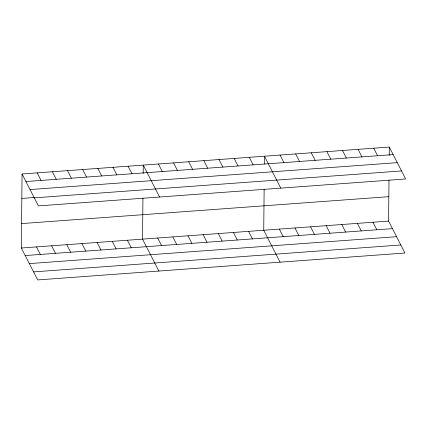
<?xml version="1.0" encoding="UTF-8"?>
<svg xmlns="http://www.w3.org/2000/svg" width="427" height="427" viewBox="0 0 427 427"><rect width="100%" height="100%" fill="white"/><g stroke="black" fill="none" stroke-linecap="round" stroke-linejoin="round"><path stroke-width="0.64" d="M388.997 180.103L388.597 221.095L404.935 253.019L37.683 279.936L21.35 248.018L22.065 173.981L389.317 147.064L405.65 178.982L38.403 205.905L22.065 173.981M142.938 198.139L142.543 239.131L158.876 271.054M143.178 173.458L143.258 165.1L159.591 197.018M264.132 189.257L263.737 230.249L280.069 262.173M264.377 163.931L264.452 156.218L280.785 188.136M389.232 155.423L389.317 147.064M25.924 181.523L393.176 154.606M30.045 189.567L397.291 162.65M21.83 198.411L34.347 197.493M34.283 197.856L401.535 170.939M21.585 223.583L388.837 196.666M21.35 248.018L388.597 221.095M25.209 255.559L392.456 228.637M29.324 263.603L396.576 236.686M33.568 271.892L400.814 244.975M373.705 148.206L377.564 155.748M358.098 149.354L361.957 156.89M342.491 150.496L346.35 158.038M372.99 222.243L376.849 229.785M326.885 151.638L330.744 159.18M357.383 223.385L361.242 230.927M311.272 152.786L315.137 160.322M341.776 224.527L345.635 232.069M295.665 153.928L299.524 161.47M326.164 225.675L330.028 233.217M280.059 155.07L283.918 162.612M310.557 226.817L314.416 234.359M294.95 227.959L298.809 235.501M249.304 157.328L253.163 164.87M279.343 229.107L283.202 236.649M234.151 158.438L238.01 165.98M219.003 159.549L222.862 167.09M248.583 231.359L252.442 238.901M203.855 160.659L207.714 168.201M233.436 232.469L237.295 240.011M188.707 161.769L192.566 169.311M218.288 233.58L222.147 241.122M173.554 162.879L177.413 170.421M203.14 234.69L206.999 242.232M158.406 163.989L162.265 171.531M187.987 235.8L191.846 243.342M172.839 236.91L176.698 244.452M128.111 166.21L131.97 173.752M157.691 238.02L161.55 245.562M112.963 167.32L116.822 174.862M97.81 168.43L101.669 175.972M127.395 240.241L131.254 247.783M82.662 169.54L86.521 177.082M112.242 241.351L116.101 248.893M67.514 170.651L71.373 178.192M97.094 242.461L100.953 250.003M52.366 171.761L56.225 179.303M81.947 243.571L85.806 251.113M37.213 172.871L41.072 180.413M66.799 244.682L70.658 252.224M51.646 245.797L55.505 253.334M36.498 246.907L40.357 254.449"/></g></svg>
